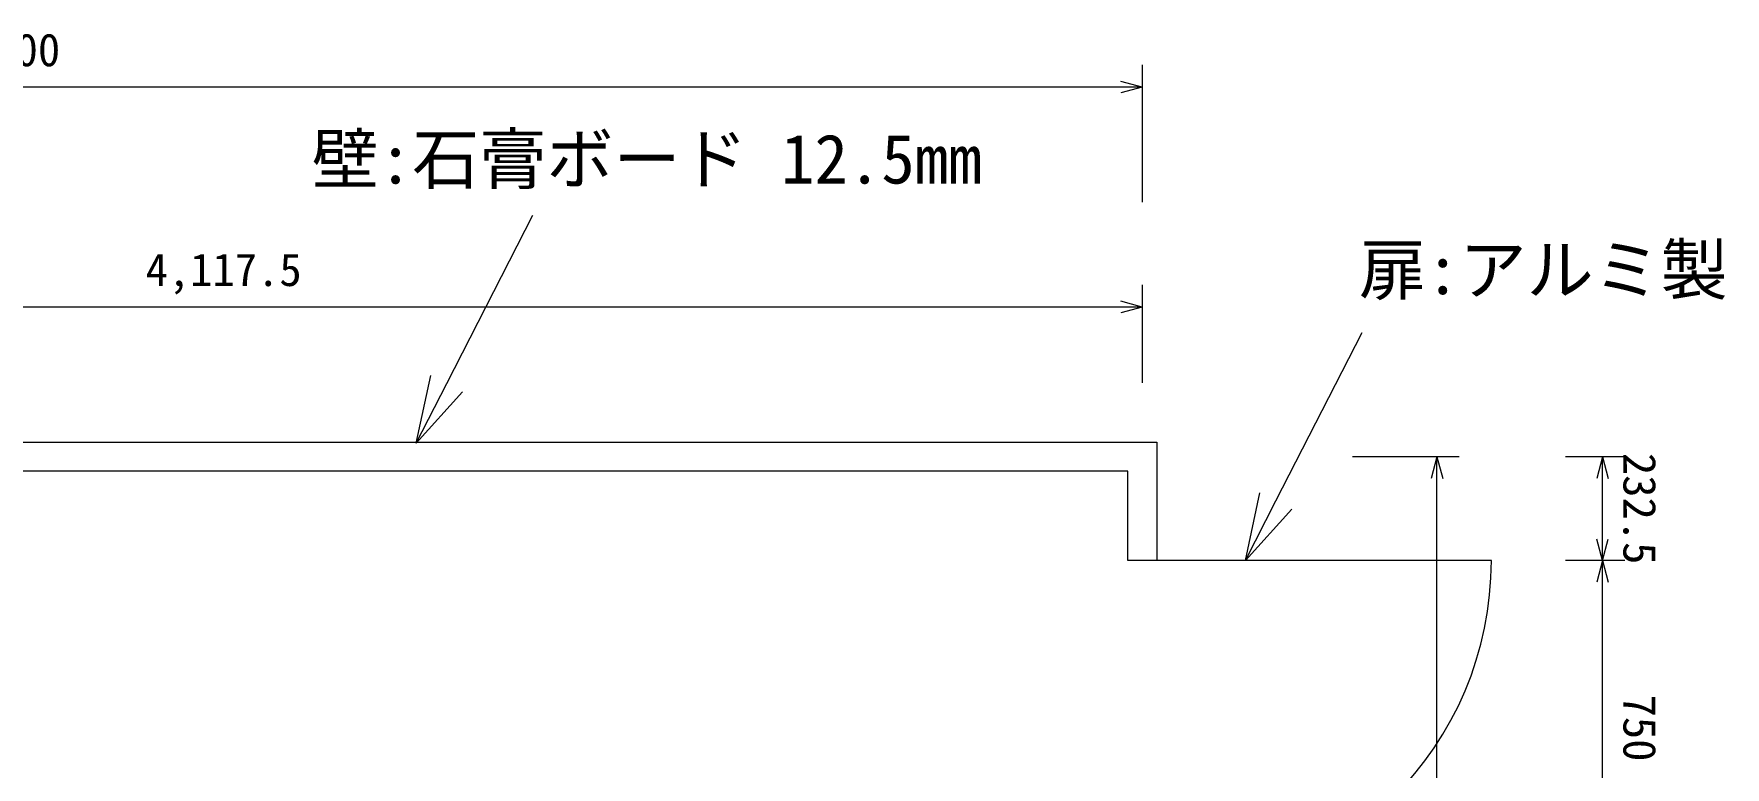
# Model space of a CAD drawing. Units: millimetres at full size. Extents: x -21196 to 21204, y -11807 to 11807.
# Drawn here: x -13855 to -10064, y -6672 to -5030 of the extents above; entities that cross this region are included whole.
import ezdxf
from ezdxf.enums import TextEntityAlignment as Align

# ---------------------------------------------------------------- set-up
doc = ezdxf.new("R2010")
doc.units = ezdxf.units.MM
doc.header["$LTSCALE"] = 0.5
doc.layers.add('0-1_0(機器配置図 260128.dwg)', color=7, linetype='Continuous', lineweight=9)
doc.layers.add('0-3_0-0(サニックス間仕切り.jww)(機器配置図 260128.dwg)', color=7, linetype='Continuous', lineweight=9)
doc.styles.add('ＭＳ ゴシック', font='')
doc.styles.get('ＭＳ ゴシック').set_extended_font_data('MS Gothic')

msp = doc.modelspace()

# ---------------------------------------------------------------- linework, layer by layer
at = {"layer": '0-1_0(機器配置図 260128.dwg)', "lineweight": 18}
for points in [[(-12998.0905, -5946.9291), (-12929.7352, -5813.4092), (-12736.6316, -5436.2155)], [(-11139.576, -6209.7956), (-11071.2207, -6076.2758), (-10878.117, -5699.0821)], [(-12893.9587, -5831.7249), (-12998.0905, -5946.9291), (-12965.5118, -5795.0935)], [(-11035.4442, -6094.5915), (-11139.576, -6209.7956), (-11106.9972, -6057.96)]]:
    msp.add_lwpolyline(points, dxfattribs=at)
at = {"layer": '0-3_0-0(サニックス間仕切り.jww)(機器配置図 260128.dwg)'}
for p, q in [((-11370.7815, -5099.4549), (-11370.7815, -5407.1213)), ((-11370.7815, -5149.4549), (-16470.7815, -5149.4549)), ((-11370.7815, -5149.4549), (-11419.0778, -5136.5139)), ((-11370.7815, -5149.4549), (-11419.0778, -5162.3958)), ((-11370.7815, -5591.7755), (-11370.7815, -5811.339)), ((-11370.7815, -5641.7755), (-15488.2815, -5641.7755)), ((-11370.7815, -5641.7755), (-11419.0778, -5628.8346)), ((-11370.7815, -5641.7755), (-11419.0778, -5654.7165)), ((-10660.2285, -5977.2956), (-10899.271, -5977.2956)), ((-10710.2285, -5977.2956), (-10723.1694, -6025.5919)), ((-10710.2285, -9177.2956), (-10710.2285, -5977.2956)), ((-10710.2285, -5977.2956), (-10697.2875, -6025.5919)), ((-10289.2585, -5977.2956), (-10422.4373, -5977.2956)), ((-10339.2585, -5977.2956), (-10352.1995, -6025.5919)), ((-10339.2585, -6209.7956), (-10339.2585, -5977.2956)), ((-10339.2585, -5977.2956), (-10326.3176, -6025.5919)), ((-10339.2585, -6209.7956), (-10352.1995, -6161.4993)), ((-10339.2585, -6209.7956), (-10326.3176, -6161.4993)), ((-10289.2585, -6209.7956), (-10422.4373, -6209.7956)), ((-10339.2585, -6209.7956), (-10352.1995, -6258.0919)), ((-10339.2585, -6959.7956), (-10339.2585, -6209.7956)), ((-10339.2585, -6209.7956), (-10326.3176, -6258.0919))]:
    msp.add_line(p, q, dxfattribs=at)
at = {"layer": '0-3_0-0(サニックス間仕切り.jww)(機器配置図 260128.dwg)', "lineweight": 18}
for p, q in [((-15488.2815, -5944.7956), (-11338.2815, -5944.7956)), ((-11338.2815, -5944.7956), (-11338.2815, -6209.7956)), ((-11403.2815, -6009.7956), (-15488.2815, -6009.7956)), ((-11403.2815, -6209.7956), (-11403.2815, -6009.7956)), ((-11338.2815, -6209.7956), (-11403.2815, -6209.7956)), ((-10588.2815, -6209.7956), (-11338.2815, -6209.7956))]:
    msp.add_line(p, q, dxfattribs=at)
msp.add_arc((-11338.2815, -6209.7956), 750, 270, 0, dxfattribs=at)

# ---------------------------------------------------------------- texts
at = {"layer": '0-3_0-0(サニックス間仕切り.jww)(機器配置図 260128.dwg)', "style": 'ＭＳ ゴシック'}
for s, height, p in [('5,100', 73.44, (-14045.7815, -5124.5399)), ('壁:石膏ボード 12.5mm', 110.2, (-13232.2578, -5398.3154)), ('扉:アルミ製', 110.2, (-10885.0766, -5646.1297)), ('4,117.5', 73.44, (-13604.5315, -5616.8605))]:
    msp.add_text(s, height=height, dxfattribs=at).set_placement(p, align=Align.BOTTOM_LEFT)
for s, p in [('232.5', (-10314.3435, -5968.5456)), ('750', (-10314.3435, -6509.7956))]:
    msp.add_text(s, height=73.44, rotation=270, dxfattribs=at).set_placement(p, align=Align.BOTTOM_LEFT)

doc.saveas('drawing.dxf')
